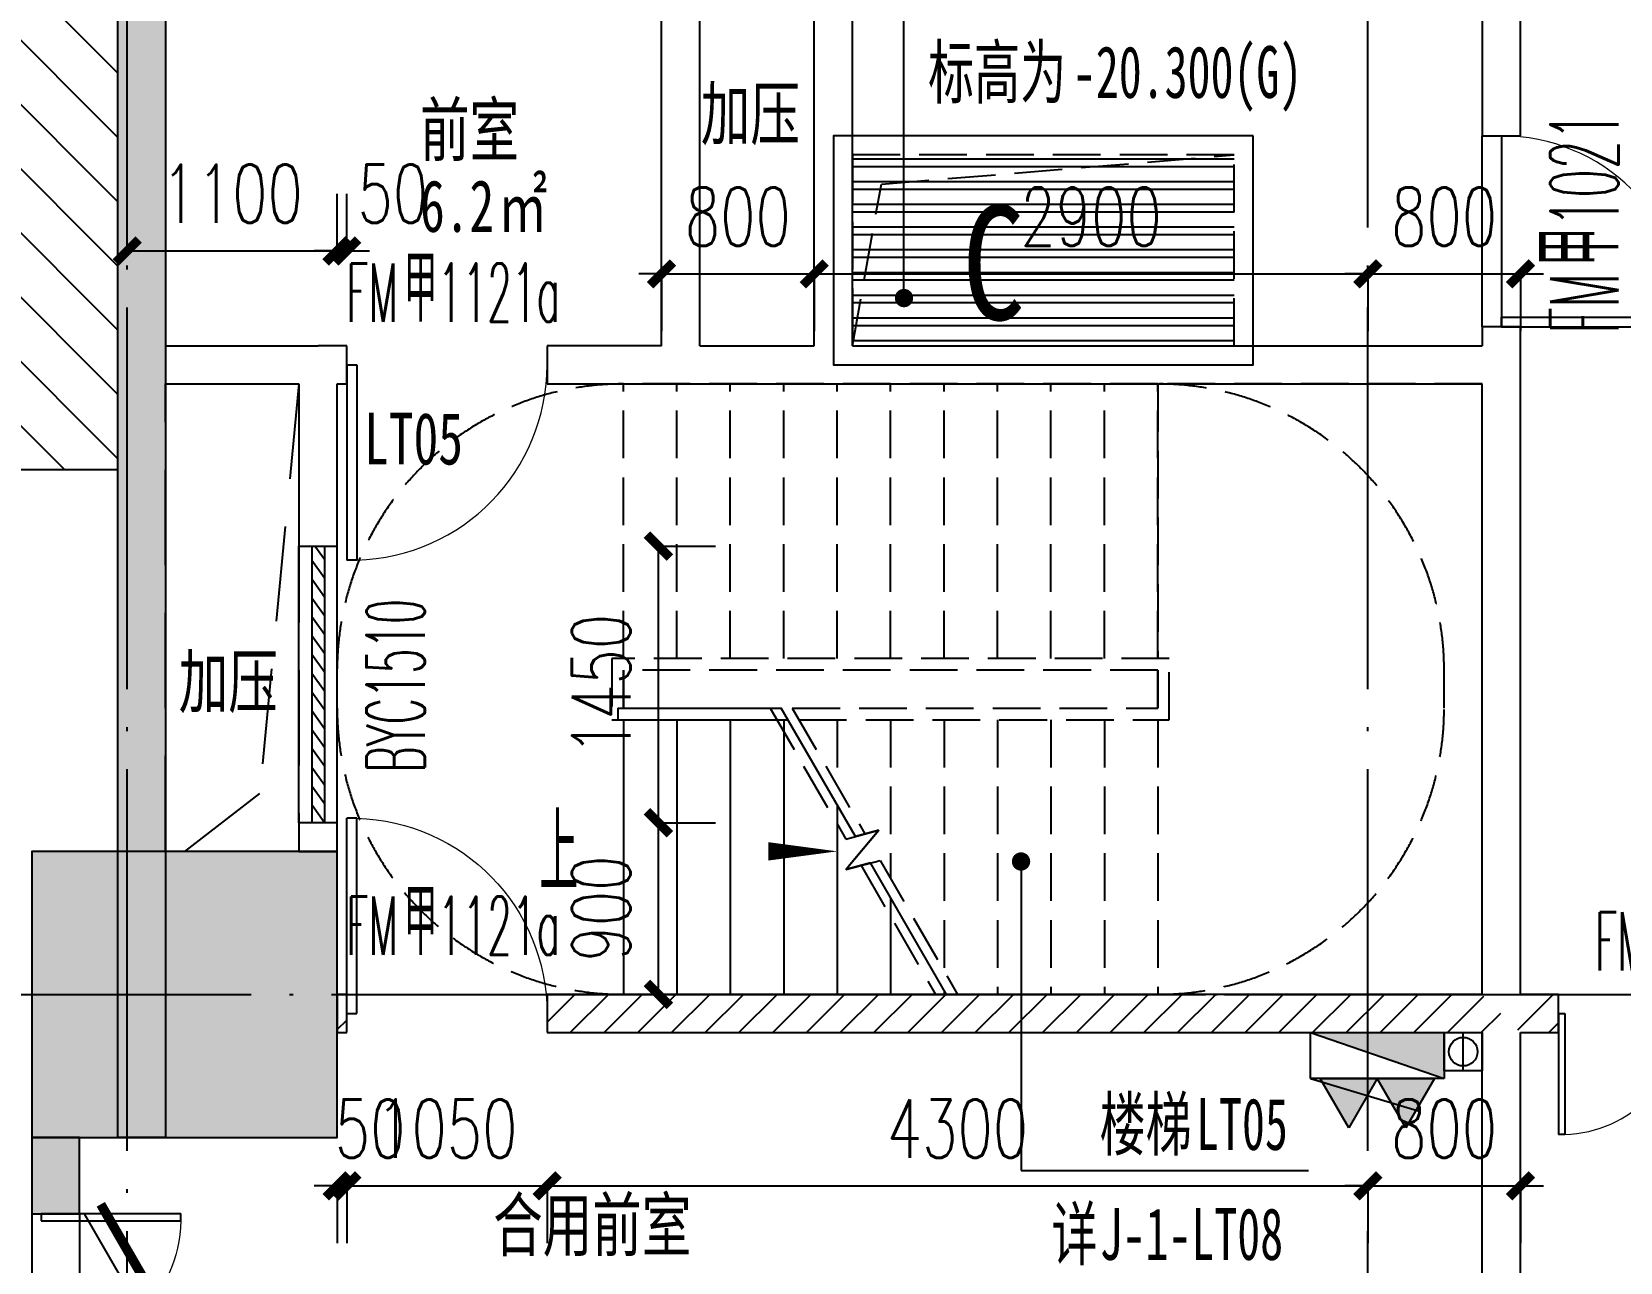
# Model space of a CAD drawing. Header units: millimetres. Extents: x 12325263 to 13848842, y -1463133 to 573208.
# Drawn here: x 12557797 to 12566120, y -1369090 to -1362641 of the extents above; entities that cross this region are included whole.
import ezdxf

# ---------------------------------------------------------------- set-up
doc = ezdxf.new("R2010")
doc.units = ezdxf.units.MM
doc.header["$LTSCALE"] = 1000
for name, pattern in [('ACAD_ISO02W100', [15, 12, -3]), ('DASH', [0.35, 0.25, -0.1]), ('DASHED2', [0.375, 0.25, -0.125]), ('DOTE', [2.42, 2, -0.2, 0.02, -0.2])]:
    doc.linetypes.add(name, pattern=pattern)
for name, color, linetype in [('#s-灭火器', 20, 'Continuous'), ('A-ANNO-DIMS', 83, 'Continuous'), ('A-ANNO-IDEN', 2, 'Continuous'), ('A-ANNO-TEXT', 7, 'Continuous'), ('A-AXIS', 16, 'DOTE'), ('A-COLS', 6, 'Continuous'), ('A-WALL', 5, 'Continuous'), ('A-WALL-PATT', 8, 'Continuous'), ('A_WALL(防火墙)', 151, 'Continuous'), ('AXIS', 3, 'Continuous'), ('DIM_SYMB', 3, 'Continuous'), ('DOOR_FIRE', 1, 'Continuous'), ('DOOR_FIRE_TEXT', 7, 'Continuous'), ('EQUIP_消火栓', 7, 'Continuous'), ('J-集水井', 40, 'Continuous'), ('PUB_DIM', 83, 'Continuous'), ('PUB_HATCH', 8, 'Continuous'), ('PUB_TEXT', 7, 'Continuous'), ('STAIR', 2, 'Continuous'), ('VPIPE-消防中', 3, 'Continuous'), ('WINDOW', 4, 'Continuous'), ('WINDOW_TEXT', 7, 'Continuous'), ('人防墙', 6, 'Continuous'), ('人防平时标注', 42, 'Continuous'), ('人防门', 60, 'Continuous'), ('投影线', 6, 'ACAD_ISO02W100'), ('水条件', 1, 'Continuous')]:
    doc.layers.add(name, color=color, linetype=linetype)
doc.styles.add('-黑体', font='simhei.ttf')
doc.styles.add('_TCH_DIM', font='SIMPLEX.shx', dxfattribs={"width": 0.7, "bigfont": 'GBCBIG.shx'})
doc.styles.add('_TCH_DIM_T3', font='SIMPLEX.shx', dxfattribs={"width": 0.705882, "bigfont": 'GBCBIG.shx'})
doc.styles.add('_TCH_WINDOW', font='SIMPLEX', dxfattribs={"width": 0.7, "height": 3.5, "bigfont": 'GBCBIG'})
doc.styles.add('TITXV', font='', dxfattribs={"width": 0.7})
doc.styles.add('宋体', font='', dxfattribs={"width": 0.65})
doc.styles.get('TITXV').set_extended_font_data('SimSun')
doc.styles.get('宋体').set_extended_font_data('SimSun')
doc.dimstyles.new('_TCH_ARCH&&120', dxfattribs={"dimtxt": 306, "dimasz": 120, "dimexe": 300, "dimexo": 360, "dimgap": 147, "dimtad": 1, "dimdec": 0, "dimzin": 0, "dimdsep": 46, "dimtxsty": '_TCH_DIM_T3', "dimblk": 'ARCHTICK', "dimcen": 0.09, "dimclrt": 7, "dimazin": 2, "dimtfac": 1, "dimtdec": 0, "dimtix": 1, "dimtmove": 2, "dimatfit": 3, "dimfxl": 1, "dimfxlon": 1, "dimtolj": 1, "dimtzin": 0, "dimarcsym": 0})
pattern_1 = [(45, (0, 89.76), (-88.388383, 88.388383), [])]

# ---------------------------------------------------------------- blocks, each defined once
blk = doc.blocks.new('asdgafgfadagagfdhdagdgf$DorLib2D$00000193')
at = {"color": 0}
blk.add_line((-0.5, 0.1), (0.366, 0.6), dxfattribs=at)
at = {"color": 0, "const_width": 0.0333}
blk.add_lwpolyline([(-0.5333, 0.1577), (0.3327, 0.6577)], dxfattribs=at)
blk = doc.blocks.new('asdgafgf20230228-rf3')
at = {"layer": 'PUB_HATCH'}
for points in [[(15470, -1360), (15270, -1400), (15270, -8100), (15520, -8100), (15520, -1500)], [(14820, -8100), (14820, -8500), (15070, -8500), (15070, -8100)]]:
    blk.add_hatch(color=256, dxfattribs=at).paths.add_polyline_path(points)
at = {"layer": '人防平时标注'}
h = blk.add_hatch(dxfattribs=at)
h.set_pattern_fill('ANSI31', color=8, scale=150, angle=-90)
h.set_pattern_definition([(315, (-2975429.71, 9659587.6), (168.379802, 168.379802), [])])
h.paths.add_polyline_path([(15270, -1500), (15269.9, -4600), (8970, -4599.8), (8970, -1500)])
at = {"layer": '人防墙'}
for p, q in [((15270, -1400), (15270, -8100)), ((15520, -1500), (15520, -8100)), ((14820, -8100), (14820, -8500)), ((15070, -8100), (14820, -8100)), ((15070, -8500), (15070, -8100)), ((15520, -8100), (15270, -8100)), ((14820, -8500), (15070, -8500))]:
    blk.add_line(p, q, dxfattribs=at)
at = {"layer": '人防平时标注'}
blk.add_lwpolyline([(15270, -1500), (15269.9, -4600), (8970, -4599.8), (8970, -1500)], close=True, dxfattribs=at)
at = {"layer": '人防门'}
for p, q in [((14820, -8500, 0), (14820, -10000, 0)), ((15070, -8500, 0), (15070, -10000, 0))]:
    blk.add_line(p, q, dxfattribs=at)
at = {"layer": '人防门', "xscale": 1500, "yscale": 1500, "zscale": 250, "rotation": 269.9997584261104}
blk.add_blockref('asdgafgfadagagfdhdagdgf$DorLib2D$00000193', (14945, -9250), dxfattribs=at)
blk = doc.blocks.new('_FZH')
blk.add_lwpolyline([(-0.5, -0.5), (0.5, -0.5), (0.5, 0.5), (-0.5, 0.5)], close=True)
at = {"layer": 'PUB_HATCH'}
blk.add_solid([(-0.5, -0.5), (0.5, -0.5), (-0.5, 0.5), (0.5, 0.5)], dxfattribs=at)
blk = doc.blocks.new('asdgadfg')
at = {"layer": 'A-COLS', "xscale": 1600, "yscale": 1500, "zscale": 1500}
blk.add_blockref('_FZH', (-45700, 18200), dxfattribs=at)
blk = doc.blocks.new('asdfadfgsdhfghdgj')
at = {"layer": 'J-集水井', "linetype": 'DASH'}
h = blk.add_hatch(dxfattribs=at)
h.set_pattern_fill('ANSI32', color=98, scale=25, angle=495, style=0)
h.set_pattern_definition([(180, (200, -200), (-2e-09, -119.0625), []), (180, (160.32, -160.31), (-2e-09, -119.0625), [])])
h.paths.add_polyline_path([(0, 0), (2000, 0), (2000, 1000), (0, 1000)])
at = {"layer": 'J-集水井', "color": 251, "linetype": 'Continuous'}
blk.add_lwpolyline([(2100, 1100), (-100, 1100), (-100, -100), (2100, -100)], close=True, dxfattribs=at)
at = {"layer": 'J-集水井', "linetype": 'DASH'}
blk.add_lwpolyline([(2000, 1000), (0, 1000), (0, 0), (2000, 0)], close=True, dxfattribs=at)
blk.add_lwpolyline([(0, 0), (151.4, 847.2), (2000, 1000)], dxfattribs=at)
at = {"layer": 'J-集水井', "color": 7, "style": '-黑体', "width": 0.8}
blk.add_text('C', height=600, rotation=0, dxfattribs=at).set_placement((575.4, 136.1))
blk = doc.blocks.new('管位')
at = {"layer": '水条件'}
blk.add_line((12573126, 675360.4), (12573126, 675160.4), dxfattribs=at)
blk.add_lwpolyline([(12573026, 675360.4), (12573226, 675360.4), (12573226, 675160.4), (12573026, 675160.4)], close=True, dxfattribs=at)
blk = doc.blocks.new('灭火器')
at = {"layer": '#s-灭火器', "ltscale": 1000}
for points in [[(292444.1, 59706.6), (292144.1, 59706.6), (292294.1, 59446.8)], [(292744.1, 59706.6), (292444.1, 59706.6), (292594.1, 59446.8)]]:
    blk.add_hatch(color=256, dxfattribs=at).paths.add_polyline_path(points)
for points in [[(292294.1, 59446.8), (292444.1, 59706.6), (292144.1, 59706.6)], [(292594.1, 59446.8), (292744.1, 59706.6), (292444.1, 59706.6)]]:
    blk.add_lwpolyline(points, close=True, dxfattribs=at)
blk = doc.blocks.new('$TWTSYS$00000508')
for p, q in [((-0.5, 0.5), (0.324, 1.224)), ((-0.5, 0.5), (-0.5, -0.5)), ((-0.5, -0.5), (0.5, 0.5)), ((0.5, 0.5), (-0.5, 0.5)), ((0.5, -0.5), (0.5, 0.5)), ((-0.5, -0.5), (0.5, -0.5))]:
    blk.add_line(p, q)
blk.add_solid([(0.5, -0.5), (0.5, 0.5), (-0.5, -0.5)])
blk = doc.blocks.new('消火栓')
at = {"layer": '#s-灭火器', "rotation": 180.0000000000001}
blk.add_blockref('灭火器', (12864422.1, 734931.8), dxfattribs=at)
at = {"layer": 'EQUIP_消火栓', "xscale": 700, "yscale": 240, "zscale": 700}
blk.add_blockref('$TWTSYS$00000508', (12571977.9, 675105.2), dxfattribs=at)
blk = doc.blocks.new('asdfsadfasdfsa')
at = {"layer": 'VPIPE-消防中'}
blk.add_circle((7100, -12550), 75, dxfattribs=at)
at = {"xscale": -1, "rotation": 180}
blk.add_blockref('消火栓', (-12565328, 662535.2), dxfattribs=at)
at = {"layer": '水条件', "rotation": 180.0000000000001}
blk.add_blockref('管位', (12580225.9, 662710.4), dxfattribs=at)
blk = doc.blocks.new('qlzw')
at = {"layer": 'A-AXIS'}
for p, q in [((12424866.8, 979489.8), (12424866.8, 1082089.8)), ((12431366.8, 979489.8), (12431366.8, 1082089.8)), ((12411416.8, 1014189.8), (12486866.8, 1014189.8))]:
    blk.add_line(p, q, dxfattribs=at)
blk = doc.blocks.new('_ArchTick')
at = {"color": 0, "linetype": 'ByBlock', "const_width": 0.4}
blk.add_lwpolyline([(-0.5, -0.5), (0.5, 0.5)], dxfattribs=at)
blk = doc.blocks.new('*D3314')
at = {"layer": 'A-ANNO-DIMS', "color": 0, "lineweight": -2, "transparency": 16777216}
for p, q in [((12558296.8, -1363791), (12558296.8, -1363490)), ((12559396.8, -1363791), (12559396.8, -1363490)), ((12558296.8, -1363790), (12559396.8, -1363790))]:
    blk.add_line(p, q, dxfattribs=at)
at = {"layer": 'Defpoints', "color": 0, "transparency": 16777216}
for p in [(12559396.8, -1363790), (12558296.8, -1364486.8), (12559396.8, -1364486.8)]:
    blk.add_point(p, dxfattribs=at)
at = {"layer": 'A-ANNO-DIMS', "color": 0, "lineweight": -2, "transparency": 16777216, "xscale": 120, "yscale": 120, "zscale": 120, "rotation": 180}
blk.add_blockref('_ArchTick', (12558296.8, -1363790), dxfattribs=at)
at = {"layer": 'A-ANNO-DIMS', "color": 0, "lineweight": -2, "transparency": 16777216, "xscale": 120, "yscale": 120, "zscale": 120}
blk.add_blockref('_ArchTick', (12559396.8, -1363790), dxfattribs=at)
at = {"layer": 'A-ANNO-DIMS', "color": 7, "transparency": 16777216, "insert": (12558846.8, -1363490), "char_height": 306, "attachment_point": 5, "style": '_TCH_DIM_T3'}
blk.add_mtext('\\A1;1100', dxfattribs=at)
blk = doc.blocks.new('*D3315')
at = {"layer": 'A-ANNO-DIMS', "color": 0, "lineweight": -2, "transparency": 16777216}
for p, q in [((12559396.8, -1363791), (12559396.8, -1363490)), ((12559446.8, -1363791), (12559446.8, -1363490)), ((12559396.8, -1363790), (12559276.8, -1363790)), ((12559396.8, -1363790), (12559446.8, -1363790)), ((12559446.8, -1363790), (12559566.8, -1363790))]:
    blk.add_line(p, q, dxfattribs=at)
at = {"layer": 'Defpoints', "color": 0, "transparency": 16777216}
for p in [(12559446.8, -1363790), (12559396.8, -1364486.8), (12559446.8, -1364486.8)]:
    blk.add_point(p, dxfattribs=at)
at = {"layer": 'A-ANNO-DIMS', "color": 0, "lineweight": -2, "transparency": 16777216, "xscale": 120, "yscale": 120, "zscale": 120}
blk.add_blockref('_ArchTick', (12559396.8, -1363790), dxfattribs=at)
at = {"layer": 'A-ANNO-DIMS', "color": 0, "lineweight": -2, "transparency": 16777216, "xscale": 120, "yscale": 120, "zscale": 120, "rotation": 180}
blk.add_blockref('_ArchTick', (12559446.8, -1363790), dxfattribs=at)
at = {"layer": 'A-ANNO-DIMS', "color": 7, "transparency": 16777216, "insert": (12559689.2, -1363490), "char_height": 306, "attachment_point": 5, "style": '_TCH_DIM_T3'}
blk.add_mtext('\\A1;50', dxfattribs=at)
blk = doc.blocks.new('*D3323')
at = {"layer": 'A-ANNO-DIMS', "color": 0, "lineweight": -2, "transparency": 16777216}
for p, q in [((12561079, -1365336.8), (12561380, -1365336.8)), ((12561080, -1366786.8), (12561080, -1365336.8)), ((12561079, -1366786.8), (12561380, -1366786.8))]:
    blk.add_line(p, q, dxfattribs=at)
at = {"layer": 'Defpoints', "color": 0, "transparency": 16777216}
for p in [(12559396.8, -1365336.8), (12561080, -1365336.8), (12559396.8, -1366786.8)]:
    blk.add_point(p, dxfattribs=at)
at = {"layer": 'A-ANNO-DIMS', "color": 0, "lineweight": -2, "transparency": 16777216, "xscale": 120, "yscale": 120, "zscale": 120}
for p, rotation in [((12561080, -1365336.8), 90), ((12561080, -1366786.8), 270)]:
    blk.add_blockref('_ArchTick', p, dxfattribs=dict(at, rotation=rotation))
at = {"layer": 'A-ANNO-DIMS', "color": 7, "transparency": 16777216, "insert": (12560780, -1366061.8), "char_height": 306, "attachment_point": 5, "rotation": 90, "style": '_TCH_DIM_T3'}
blk.add_mtext('\\A1;1450', dxfattribs=at)
blk = doc.blocks.new('*D3324')
at = {"layer": 'A-ANNO-DIMS', "color": 0, "lineweight": -2, "transparency": 16777216}
for p, q in [((12561079, -1366786.8), (12561380, -1366786.8)), ((12561080, -1367686.8), (12561080, -1366786.8)), ((12561079, -1367686.8), (12561380, -1367686.8))]:
    blk.add_line(p, q, dxfattribs=at)
at = {"layer": 'Defpoints', "color": 0, "transparency": 16777216}
for p in [(12559396.8, -1366786.8), (12561080, -1366786.8), (12559396.8, -1367686.8)]:
    blk.add_point(p, dxfattribs=at)
at = {"layer": 'A-ANNO-DIMS', "color": 0, "lineweight": -2, "transparency": 16777216, "xscale": 120, "yscale": 120, "zscale": 120}
for p, rotation in [((12561080, -1366786.8), 90), ((12561080, -1367686.8), 270)]:
    blk.add_blockref('_ArchTick', p, dxfattribs=dict(at, rotation=rotation))
at = {"layer": 'A-ANNO-DIMS', "color": 7, "transparency": 16777216, "insert": (12560780, -1367236.8), "char_height": 306, "attachment_point": 5, "rotation": 90, "style": '_TCH_DIM_T3'}
blk.add_mtext('\\A1;900', dxfattribs=at)
blk = doc.blocks.new('*D3509')
at = {"layer": 'Defpoints', "color": 0, "transparency": 16777216}
for p in [(12561096.8, -1363236.8), (12561896.8, -1363236.8), (12561896.8, -1363910)]:
    blk.add_point(p, dxfattribs=at)
at = {"layer": 'PUB_DIM', "color": 0, "lineweight": -2, "transparency": 16777216}
for p, q in [((12561096.8, -1363910), (12560976.8, -1363910)), ((12561096.8, -1363909), (12561096.8, -1364210)), ((12561096.8, -1363910), (12561896.8, -1363910)), ((12561896.8, -1363909), (12561896.8, -1364210)), ((12561896.8, -1363910), (12562016.8, -1363910))]:
    blk.add_line(p, q, dxfattribs=at)
at = {"layer": 'PUB_DIM', "color": 0, "lineweight": -2, "transparency": 16777216, "xscale": 120, "yscale": 120, "zscale": 120}
blk.add_blockref('_ArchTick', (12561096.8, -1363910), dxfattribs=at)
at = {"layer": 'PUB_DIM', "color": 0, "lineweight": -2, "transparency": 16777216, "xscale": 120, "yscale": 120, "zscale": 120, "rotation": 180}
blk.add_blockref('_ArchTick', (12561896.8, -1363910), dxfattribs=at)
at = {"layer": 'PUB_DIM', "color": 7, "transparency": 16777216, "insert": (12561496.8, -1363610), "char_height": 306, "attachment_point": 5, "style": '_TCH_DIM_T3'}
blk.add_mtext('\\A1;800', dxfattribs=at)
blk = doc.blocks.new('*D3510')
at = {"layer": 'Defpoints', "color": 0, "transparency": 16777216}
for p in [(12561896.8, -1363236.8), (12564796.8, -1363236.8), (12564796.8, -1363910)]:
    blk.add_point(p, dxfattribs=at)
at = {"layer": 'PUB_DIM', "color": 0, "lineweight": -2, "transparency": 16777216}
for p, q in [((12561896.8, -1363909), (12561896.8, -1364210)), ((12561896.8, -1363910), (12564796.8, -1363910)), ((12564796.8, -1363909), (12564796.8, -1364210))]:
    blk.add_line(p, q, dxfattribs=at)
at = {"layer": 'PUB_DIM', "color": 0, "lineweight": -2, "transparency": 16777216, "xscale": 120, "yscale": 120, "zscale": 120, "rotation": 180}
blk.add_blockref('_ArchTick', (12561896.8, -1363910), dxfattribs=at)
at = {"layer": 'PUB_DIM', "color": 0, "lineweight": -2, "transparency": 16777216, "xscale": 120, "yscale": 120, "zscale": 120}
blk.add_blockref('_ArchTick', (12564796.8, -1363910), dxfattribs=at)
at = {"layer": 'PUB_DIM', "color": 7, "transparency": 16777216, "insert": (12563346.8, -1363610), "char_height": 306, "attachment_point": 5, "style": '_TCH_DIM_T3'}
blk.add_mtext('\\A1;2900', dxfattribs=at)
blk = doc.blocks.new('*D3511')
at = {"layer": 'Defpoints', "color": 0, "transparency": 16777216}
for p in [(12564796.8, -1363236.8), (12565596.8, -1363236.8), (12565596.8, -1363910)]:
    blk.add_point(p, dxfattribs=at)
at = {"layer": 'PUB_DIM', "color": 0, "lineweight": -2, "transparency": 16777216}
for p, q in [((12564796.8, -1363910), (12564676.8, -1363910)), ((12564796.8, -1363909), (12564796.8, -1364210)), ((12564796.8, -1363910), (12565596.8, -1363910)), ((12565596.8, -1363909), (12565596.8, -1364210)), ((12565596.8, -1363910), (12565716.8, -1363910))]:
    blk.add_line(p, q, dxfattribs=at)
at = {"layer": 'PUB_DIM', "color": 0, "lineweight": -2, "transparency": 16777216, "xscale": 120, "yscale": 120, "zscale": 120}
blk.add_blockref('_ArchTick', (12564796.8, -1363910), dxfattribs=at)
at = {"layer": 'PUB_DIM', "color": 0, "lineweight": -2, "transparency": 16777216, "xscale": 120, "yscale": 120, "zscale": 120, "rotation": 180}
blk.add_blockref('_ArchTick', (12565596.8, -1363910), dxfattribs=at)
at = {"layer": 'PUB_DIM', "color": 7, "transparency": 16777216, "insert": (12565196.8, -1363610), "char_height": 306, "attachment_point": 5, "style": '_TCH_DIM_T3'}
blk.add_mtext('\\A1;800', dxfattribs=at)
blk = doc.blocks.new('*D3537')
at = {"layer": 'Defpoints', "color": 0, "transparency": 16777216}
for p in [(12564796.8, -1367886.8), (12565596.8, -1367886.8), (12565596.8, -1368690)]:
    blk.add_point(p, dxfattribs=at)
at = {"layer": 'PUB_DIM', "color": 0, "lineweight": -2, "transparency": 16777216}
for p, q in [((12564796.8, -1368690), (12564676.8, -1368690)), ((12564796.8, -1368689), (12564796.8, -1368990)), ((12564796.8, -1368690), (12565596.8, -1368690)), ((12565596.8, -1368689), (12565596.8, -1368990)), ((12565596.8, -1368690), (12565716.8, -1368690))]:
    blk.add_line(p, q, dxfattribs=at)
at = {"layer": 'PUB_DIM', "color": 0, "lineweight": -2, "transparency": 16777216, "xscale": 120, "yscale": 120, "zscale": 120}
blk.add_blockref('_ArchTick', (12564796.8, -1368690), dxfattribs=at)
at = {"layer": 'PUB_DIM', "color": 0, "lineweight": -2, "transparency": 16777216, "xscale": 120, "yscale": 120, "zscale": 120, "rotation": 180}
blk.add_blockref('_ArchTick', (12565596.8, -1368690), dxfattribs=at)
at = {"layer": 'PUB_DIM', "color": 7, "transparency": 16777216, "insert": (12565196.8, -1368390), "char_height": 306, "attachment_point": 5, "style": '_TCH_DIM_T3'}
blk.add_mtext('\\A1;800', dxfattribs=at)
blk = doc.blocks.new('*D3538')
at = {"layer": 'Defpoints', "color": 0, "transparency": 16777216}
for p in [(12560496.8, -1367886.8), (12564796.8, -1367886.8), (12564796.8, -1368690)]:
    blk.add_point(p, dxfattribs=at)
at = {"layer": 'PUB_DIM', "color": 0, "lineweight": -2, "transparency": 16777216}
for p, q in [((12560496.8, -1368689), (12560496.8, -1368990)), ((12560496.8, -1368690), (12564796.8, -1368690)), ((12564796.8, -1368689), (12564796.8, -1368990))]:
    blk.add_line(p, q, dxfattribs=at)
at = {"layer": 'PUB_DIM', "color": 0, "lineweight": -2, "transparency": 16777216, "xscale": 120, "yscale": 120, "zscale": 120, "rotation": 180}
blk.add_blockref('_ArchTick', (12560496.8, -1368690), dxfattribs=at)
at = {"layer": 'PUB_DIM', "color": 0, "lineweight": -2, "transparency": 16777216, "xscale": 120, "yscale": 120, "zscale": 120}
blk.add_blockref('_ArchTick', (12564796.8, -1368690), dxfattribs=at)
at = {"layer": 'PUB_DIM', "color": 7, "transparency": 16777216, "insert": (12562646.8, -1368390), "char_height": 306, "attachment_point": 5, "style": '_TCH_DIM_T3'}
blk.add_mtext('\\A1;4300', dxfattribs=at)
blk = doc.blocks.new('*D3539')
at = {"layer": 'Defpoints', "color": 0, "transparency": 16777216}
for p in [(12559446.8, -1367886.8), (12560496.8, -1367886.8), (12560496.8, -1368690)]:
    blk.add_point(p, dxfattribs=at)
at = {"layer": 'PUB_DIM', "color": 0, "lineweight": -2, "transparency": 16777216}
for p, q in [((12559446.8, -1368689), (12559446.8, -1368990)), ((12559446.8, -1368690), (12560496.8, -1368690)), ((12560496.8, -1368689), (12560496.8, -1368990))]:
    blk.add_line(p, q, dxfattribs=at)
at = {"layer": 'PUB_DIM', "color": 0, "lineweight": -2, "transparency": 16777216, "xscale": 120, "yscale": 120, "zscale": 120, "rotation": 180}
blk.add_blockref('_ArchTick', (12559446.8, -1368690), dxfattribs=at)
at = {"layer": 'PUB_DIM', "color": 0, "lineweight": -2, "transparency": 16777216, "xscale": 120, "yscale": 120, "zscale": 120}
blk.add_blockref('_ArchTick', (12560496.8, -1368690), dxfattribs=at)
at = {"layer": 'PUB_DIM', "color": 7, "transparency": 16777216, "insert": (12559971.8, -1368390), "char_height": 306, "attachment_point": 5, "style": '_TCH_DIM_T3'}
blk.add_mtext('\\A1;1050', dxfattribs=at)
blk = doc.blocks.new('*D3540')
at = {"layer": 'Defpoints', "color": 0, "transparency": 16777216}
for p in [(12559396.9, -1367886.8), (12559446.8, -1367886.8), (12559446.8, -1368690)]:
    blk.add_point(p, dxfattribs=at)
at = {"layer": 'PUB_DIM', "color": 0, "lineweight": -2, "transparency": 16777216}
for p, q in [((12559396.9, -1368690), (12559276.9, -1368690)), ((12559396.9, -1368689), (12559396.9, -1368990)), ((12559396.9, -1368690), (12559446.8, -1368690)), ((12559446.8, -1368689), (12559446.8, -1368990)), ((12559446.8, -1368690), (12559566.8, -1368690))]:
    blk.add_line(p, q, dxfattribs=at)
at = {"layer": 'PUB_DIM', "color": 0, "lineweight": -2, "transparency": 16777216, "xscale": 120, "yscale": 120, "zscale": 120}
blk.add_blockref('_ArchTick', (12559396.9, -1368690), dxfattribs=at)
at = {"layer": 'PUB_DIM', "color": 0, "lineweight": -2, "transparency": 16777216, "xscale": 120, "yscale": 120, "zscale": 120, "rotation": 180}
blk.add_blockref('_ArchTick', (12559446.8, -1368690), dxfattribs=at)
at = {"layer": 'PUB_DIM', "color": 7, "transparency": 16777216, "insert": (12559570, -1368390), "char_height": 306, "attachment_point": 5, "style": '_TCH_DIM_T3'}
blk.add_mtext('\\A1;50', dxfattribs=at)
blk = doc.blocks.new('$DorLib2D$00000002')
for p, q in [((-0.5, 0), (-0.5, 0.4875)), ((-0.475, 0.4875), (-0.5, 0.4875)), ((-0.475, 0), (-0.475, 0.4875)), ((0.475, 0), (0.475, 0.4875)), ((0.475, 0.4875), (0.5, 0.4875)), ((0.5, 0), (0.5, 0.4875)), ((-0.5, 0), (-0.475, 0)), ((0.5, 0), (0.475, 0))]:
    blk.add_line(p, q)
at = {"lineweight": 13}
for centre, start, end in [((-0.4875, 0), 0, 88.5307), ((0.4875, 0), 91.4693, 180)]:
    blk.add_arc(centre, 0.4875, start, end, dxfattribs=at)
blk = doc.blocks.new('$DorLib2D$00000001')
for p, q in [((0.45, 0.975), (0.5, 0.975)), ((0.45, 0), (0.45, 0.975)), ((0.5, 0), (0.5, 0.975)), ((0.5, 0), (0.45, 0))]:
    blk.add_line(p, q)
at = {"lineweight": 13}
blk.add_arc((0.475, 0), 0.975, 91.46928, 180, dxfattribs=at)
blk = doc.blocks.new('$WINLIB2D$00000039')
at = {"color": 0}
for points in [[(-0.5, 0.5), (-0.5, -0.5)], [(0.5, 0.5), (-0.5, 0.5)], [(0.5, -0.5), (0.5, 0.5)], [(-0.5, 0.1667), (0.5, 0.1667)], [(-0.3839, -0.1667), (-0.448, 0.1667)], [(-0.3159, -0.1667), (-0.38, 0.1667)], [(-0.2479, -0.1667), (-0.312, 0.1667)], [(-0.1799, -0.1667), (-0.244, 0.1667)], [(-0.1119, -0.1667), (-0.176, 0.1667)], [(-0.0439, -0.1667), (-0.108, 0.1667)], [(0.0241, -0.1667), (-0.04, 0.1667)], [(0.0921, -0.1667), (0.028, 0.1667)], [(0.16, -0.1667), (0.0959, 0.1667)], [(0.228, -0.1667), (0.1639, 0.1667)], [(0.296, -0.1667), (0.2319, 0.1667)], [(0.364, -0.1667), (0.2999, 0.1667)], [(0.432, -0.1667), (0.3679, 0.1667)], [(0.5, -0.1667), (0.4359, 0.1667)], [(-0.4519, -0.1667), (-0.5, 0.0836)], [(-0.5, -0.1667), (0.5, -0.1667)], [(0.5, -0.5), (-0.5, -0.5)]]:
    blk.add_lwpolyline(points, dxfattribs=at)

msp = doc.modelspace()

# ---------------------------------------------------------------- hatches: boundary and pattern name
at = {"layer": 'A-WALL-PATT'}
h = msp.add_hatch(dxfattribs=at)
h.set_pattern_fill('ANSI37', color=252, scale=400)
h.set_pattern_definition([(45, (0, 0), (-449.012806, 449.012806), []), (135, (0, 0), (-449.012806, -449.012806), [])])
h.paths.add_polyline_path([(12504241.6, -1283958), (12637591.6, -1283958), (12637591.6, -1405608), (12504241.6, -1405608)])
h.paths.add_polyline_path([(12536667.4, -1284257.5), (12508912.2, -1303721.7), (12510476.6, -1305952.6), (12510476.6, -1360683.5), (12523697, -1360697.5), (12523657.2, -1398386.8), (12613949.5, -1398386.7), (12628138.6, -1317575.9), (12611264, -1314613), (12574996.8, -1314613), (12574997.8, -1307236.8), (12568296.8, -1307236.8), (12568296.8, -1310085.9), (12554779.2, -1310084.1)], flags=16)
h = msp.add_hatch(dxfattribs=at)
h.set_pattern_fill('普通砖', color=256, scale=50, style=0)
h.set_pattern_definition(pattern_1)
h.paths.add_polyline_path([(12559396.8, -1367886.8), (12559446.8, -1367886.8), (12559446.8, -1367686.8), (12559396.8, -1367686.8)])
h = msp.add_hatch(dxfattribs=at)
h.set_pattern_fill('普通砖', color=256, scale=50, style=0)
h.set_pattern_definition(pattern_1)
h.paths.add_polyline_path([(12565396.8, -1367686.8), (12560496.8, -1367686.8), (12560496.8, -1367886.8), (12565396.8, -1367886.8), (12565496.8, -1367786.8)])
h = msp.add_hatch(dxfattribs=at)
h.set_pattern_fill('普通砖', color=256, scale=50, style=0)
h.set_pattern_definition(pattern_1)
h.paths.add_polyline_path([(12565596.8, -1367886.8), (12565796.8, -1367886.8), (12565796.8, -1367686.8), (12565596.8, -1367686.8), (12565496.8, -1367786.8)])

# ---------------------------------------------------------------- linework, layer by layer
at = {"layer": 'A-ANNO-IDEN'}
for p, q in [((12562980, -1366990), (12562980, -1368610)), ((12562980, -1368610), (12564487, -1368610))]:
    msp.add_line(p, q, dxfattribs=at)
at = {"layer": 'A-ANNO-IDEN', "const_width": 48}
msp.add_lwpolyline([(12562980, -1366966, 1), (12562980, -1367014, 1)], format="xyb", close=True, dxfattribs=at)
at = {"layer": 'A-WALL'}
for p, q in [((12561096.8, -1364286.8), (12561096.8, -1361836.8)), ((12561296.8, -1364286.8), (12561296.8, -1361836.8)), ((12561896.8, -1364286.8), (12561896.8, -1361836.8)), ((12562096.8, -1364286.8), (12562096.8, -1361836.8)), ((12565396.8, -1361786.8), (12565396.8, -1363186.8)), ((12565596.8, -1363186.8), (12565596.8, -1361786.8)), ((12565396.8, -1363186.8), (12565596.8, -1363186.8)), ((12565596.8, -1364186.8), (12565396.8, -1364186.8)), ((12565396.8, -1364186.8), (12565396.8, -1364286.8)), ((12565596.8, -1364386.8), (12565596.8, -1364186.8)), ((12558496.8, -1364286.8), (12559296.8, -1364286.8)), ((12558496.8, -1364286.8), (12558496.8, -1364486.8)), ((12559446.8, -1364286.8), (12559296.8, -1364286.8)), ((12559446.8, -1364486.8), (12559446.8, -1364286.8)), ((12561096.8, -1364286.8), (12560496.8, -1364286.8)), ((12560496.8, -1364286.8), (12560496.8, -1364486.8)), ((12561296.8, -1364286.8), (12561896.8, -1364286.8)), ((12562096.8, -1364286.8), (12565396.8, -1364286.8)), ((12565596.8, -1367686.8), (12565596.8, -1364386.8)), ((12558496.8, -1364486.8), (12559196.8, -1364486.8)), ((12559196.8, -1364486.8), (12559196.8, -1365336.8)), ((12559396.8, -1365336.8), (12559396.8, -1364486.8)), ((12559396.8, -1364486.8), (12559446.8, -1364486.8)), ((12560496.8, -1364486.8), (12561196.8, -1364486.8)), ((12561196.8, -1364486.8), (12561996.8, -1364486.8)), ((12561996.8, -1364486.8), (12565396.8, -1364486.8)), ((12565396.8, -1367686.8), (12565396.8, -1364486.8)), ((12559196.8, -1365336.8), (12559396.8, -1365336.8)), ((12559396.8, -1366786.8), (12559196.8, -1366786.8)), ((12559196.8, -1366786.8), (12559196.8, -1366936.8)), ((12559396.8, -1366936.8), (12559396.8, -1366786.8)), ((12559196.8, -1366936.8), (12559396.8, -1366936.8)), ((12565396.8, -1370736.8), (12565396.8, -1367886.8)), ((12565596.8, -1370836.8), (12565596.8, -1367886.8))]:
    msp.add_line(p, q, dxfattribs=at)
at = {"layer": 'A_WALL(防火墙)'}
for p, q in [((12559446.8, -1367686.8), (12559396.8, -1367686.8)), ((12559396.8, -1367686.8), (12559396.8, -1367886.8)), ((12559446.8, -1367886.8), (12559446.8, -1367686.8)), ((12565396.8, -1367686.8), (12560496.8, -1367686.8)), ((12560496.8, -1367686.8), (12560496.8, -1367886.8)), ((12565796.8, -1367686.8), (12565596.8, -1367686.8)), ((12565796.8, -1367886.8), (12565796.8, -1367686.8)), ((12559396.8, -1367886.8), (12559446.8, -1367886.8)), ((12560496.8, -1367886.8), (12565396.8, -1367886.8)), ((12565596.8, -1367886.8), (12565796.8, -1367886.8))]:
    msp.add_line(p, q, dxfattribs=at)
at = {"layer": 'AXIS'}
msp.add_line((12562366.8, -1364036.8), (12562366.8, -1362520), dxfattribs=at)
at = {"layer": 'AXIS', "const_width": 48}
msp.add_lwpolyline([(12562366.8, -1364060.8, 1), (12562366.8, -1364012.8, 1)], format="xyb", close=True, dxfattribs=at)
at = {"layer": 'DIM_SYMB', "elevation": 0}
msp.add_lwpolyline([(12560756.8, -1366936.8, 0, 0, 0), (12562016.8, -1366936.8, 0, 96, 0), (12561656.8, -1366936.8, 0, 0, 0)], format="xyseb", dxfattribs=at)
at = {"layer": 'DOOR_FIRE'}
msp.add_lwpolyline([(12565396.8, -1363186.8), (12565496.8, -1363186.8), (12565496.8, -1364186.8), (12565396.8, -1364186.8)], close=True, dxfattribs=at)
at = {"layer": 'STAIR', "color": 8, "linetype": 'DASH'}
for p, q in [((12563696.8, -1364486.8), (12560896.8, -1364486.8)), ((12560896.8, -1365926.8), (12560896.8, -1364486.8)), ((12561176.8, -1365926.8), (12561176.8, -1364486.8)), ((12561456.8, -1365926.8), (12561456.8, -1364486.8)), ((12561736.8, -1365926.8), (12561736.8, -1364486.8)), ((12562016.8, -1365926.8), (12562016.8, -1364486.8)), ((12562296.8, -1365926.8), (12562296.8, -1364486.8)), ((12562576.8, -1365926.8), (12562576.8, -1364486.8)), ((12562856.8, -1365926.8), (12562856.8, -1364486.8)), ((12563136.8, -1365926.8), (12563136.8, -1364486.8)), ((12563416.8, -1365926.8), (12563416.8, -1364486.8)), ((12563696.8, -1365926.8), (12563696.8, -1364486.8)), ((12565396.8, -1364486.8), (12563696.8, -1364486.8)), ((12563696.8, -1364486.8), (12563696.8, -1365926.8)), ((12565396.8, -1367686.8), (12565396.8, -1364486.8)), ((12560836.8, -1365926.8), (12560836.8, -1366246.8)), ((12563756.8, -1365926.8), (12560836.8, -1365926.8)), ((12563756.8, -1366246.8), (12563756.8, -1365926.8)), ((12563696.8, -1365986.8), (12560896.8, -1365986.8)), ((12560896.8, -1365986.8), (12560896.8, -1366186.8)), ((12563696.8, -1365986.8), (12560896.8, -1365986.8)), ((12560896.8, -1366186.8), (12560896.8, -1365986.8)), ((12563696.8, -1366186.8), (12563696.8, -1365986.8)), ((12563696.8, -1365986.8), (12563696.8, -1366186.8)), ((12560836.8, -1366246.8), (12561700.7, -1366246.8)), ((12560896.8, -1366186.8), (12561666.1, -1366186.8)), ((12560896.8, -1366186.8), (12561666.1, -1366186.8)), ((12560896.8, -1366246.8), (12560896.8, -1367686.8)), ((12561176.8, -1366246.8), (12561176.8, -1367686.8)), ((12561456.8, -1366246.8), (12561456.8, -1367686.8)), ((12561666.1, -1366186.8), (12562061.9, -1366872.4)), ((12561781.5, -1366186.8), (12563696.8, -1366186.8)), ((12561781.5, -1366186.8), (12562161.9, -1366845.6)), ((12561781.5, -1366186.8), (12563696.8, -1366186.8)), ((12561816.2, -1366246.8), (12563756.8, -1366246.8)), ((12562016.8, -1366246.8), (12562016.8, -1366594.3)), ((12562296.8, -1366246.8), (12562296.8, -1367079.3)), ((12562576.8, -1366246.8), (12562576.8, -1367564.2)), ((12562856.8, -1366246.8), (12562856.8, -1367686.8)), ((12563136.8, -1366246.8), (12563136.8, -1367686.8)), ((12563416.8, -1366246.8), (12563416.8, -1367686.8)), ((12563696.8, -1366246.8), (12563696.8, -1367686.8)), ((12563696.8, -1366246.8), (12563696.8, -1367686.8)), ((12561736.8, -1366309.3), (12561736.8, -1367686.8)), ((12562016.8, -1366794.3), (12562016.8, -1367686.8)), ((12562234.2, -1366826.2), (12562061.4, -1367032.2)), ((12562061.9, -1366872.4), (12562234.2, -1366826.2)), ((12562061.4, -1367032.2), (12562241.8, -1366983.9)), ((12562141.8, -1367010.7), (12562532.1, -1367686.8)), ((12562241.8, -1366983.9), (12562647.6, -1367686.8)), ((12562296.8, -1367279.3), (12562296.8, -1367686.8)), ((12560896.8, -1367686.8), (12562532.1, -1367686.8)), ((12562647.6, -1367686.8), (12563696.8, -1367686.8)), ((12563696.8, -1367686.8), (12565396.8, -1367686.8))]:
    msp.add_line(p, q, dxfattribs=at)
at = {"layer": 'STAIR'}
for p, q in [((12560866.8, -1366186.8), (12561723.8, -1366186.8)), ((12560866.8, -1366186.8), (12560866.8, -1366246.8)), ((12560866.8, -1366246.8), (12561758.4, -1366246.8)), ((12560896.8, -1366186.8), (12561723.8, -1366186.8)), ((12560896.8, -1366246.8), (12560896.8, -1367686.8)), ((12561176.8, -1366246.8), (12561176.8, -1367686.8)), ((12561456.8, -1366246.8), (12561456.8, -1367686.8)), ((12562111.9, -1366859), (12561723.8, -1366186.8)), ((12561736.8, -1366246.8), (12561736.8, -1367686.8)), ((12562016.8, -1366694.3), (12562016.8, -1367686.8)), ((12562061.4, -1367032.3), (12562234.2, -1366826.2)), ((12562234.2, -1366826.2), (12562111.9, -1366859)), ((12562191.8, -1366997.3), (12562061.4, -1367032.3)), ((12562589.8, -1367686.8), (12562191.8, -1366997.3)), ((12562296.8, -1367179.3), (12562296.8, -1367686.8)), ((12562576.8, -1367664.3), (12562576.8, -1367686.8)), ((12560896.8, -1367686.8), (12562589.8, -1367686.8))]:
    msp.add_line(p, q, dxfattribs=at)
at = {"layer": 'STAIR', "linetype": 'DASH'}
for points in [[(12560896.8, -1367686.8, -0.414214), (12559396.8, -1366186.8), (12559396.8, -1365986.8, -0.414214), (12560896.8, -1364486.8)], [(12563696.8, -1367686.8, 0.414214), (12565196.8, -1366186.8), (12565196.8, -1365986.8, 0.414214), (12563696.8, -1364486.8)]]:
    msp.add_lwpolyline(points, format="xyb", dxfattribs=at)
at = {"layer": '投影线', "linetype": 'DASHED2', "ltscale": 2}
msp.add_lwpolyline([(12558496.8, -1364486.8), (12559196.8, -1364486.8), (12559196.8, -1366936.8), (12558496.8, -1366936.8)], close=True, dxfattribs=at)
msp.add_lwpolyline([(12559196.8, -1364486.8), (12558990, -1366634.3), (12558596.8, -1366936.8)], dxfattribs=at)

# ---------------------------------------------------------------- block references
for name, p in [('asdgadfg', (12604296.8, -1385886.8)), ('asdfsadfasdfsa', (12558196.8, -1355436.8)), ('asdfadfgsdhfghdgj', (12562096.8, -1364286.8))]:
    msp.add_blockref(name, p)
at = {"layer": 'A_WALL(防火墙)'}
msp.add_blockref('qlzw', (133430, -2381876.5), dxfattribs=at)
at = {"layer": 'DOOR_FIRE'}
for name, p, xscale, yscale, zscale, rotation in [('$DorLib2D$00000001', (12565496.8, -1363686.8), -1000, -1000, 200, 89.99999999976285), ('$DorLib2D$00000001', (12559971.8, -1364386.8), -1050, -1050, 200, 7.02121975311858e-12), ('$DorLib2D$00000001', (12559971.8, -1367786.8), -1050, 1050, 200, 2.186925526538691e-12), ('$DorLib2D$00000002', (12557846.8, -1369585.1), -1500, 1500, 100, 270)]:
    msp.add_blockref(name, p, dxfattribs=dict(at, xscale=xscale, yscale=yscale, zscale=zscale, rotation=rotation))
at = {"layer": 'DOOR_FIRE', "xscale": -1300, "yscale": -1300, "zscale": 200}
msp.add_blockref('$DorLib2D$00000002', (12566446.8, -1367786.8), dxfattribs=at)
at = {"layer": 'WINDOW'}
ref = msp.add_blockref('$WINLIB2D$00000039', (12559296.8, -1366061.8), dxfattribs=dict(at, xscale=1450, yscale=-200, zscale=200, rotation=270))
ref.add_attrib('A', 'BYC1510', (12559855.7, -1366522.6), dxfattribs={"layer": 'WINDOW_TEXT', "height": 306, "rotation": 90, "style": '_TCH_DIM', "width": 0.494118})
at = {"layer": '人防墙'}
msp.add_blockref('asdgafgf20230228-rf3', (12542976.8, -1360336.8), dxfattribs=at)

# ---------------------------------------------------------------- texts
at = {"layer": 'A-ANNO-TEXT'}
for s, style, width, p in [('加压', 'TITXV', 0.7, (12561302.4, -1363206)), ('前室', 'TITXV', 0.7, (12559831.2, -1363290)), ('6.2', 'TITXV', 0.7, (12559831.2, -1363690)), ('㎡', 'TITXV', 0.7, (12560239.5, -1363690)), ('LT05', 'TITXV', 0.7, (12559538.1, -1364909)), ('加压', 'TITXV', 0.7, (12558566.8, -1366182.8)), ('楼梯', '宋体', 0.65, (12563391.7, -1368502)), ('LT05', '宋体', 0.65, (12563897.2, -1368502)), ('合用前室', 'TITXV', 0.7, (12560214.1, -1369030)), ('详', '宋体', 0.65, (12563138.9, -1369078)), ('J-1-LT08', '宋体', 0.65, (12563391.7, -1369078))]:
    msp.add_text(s, height=271.9, dxfattribs=dict(at, style=style, width=width)).set_placement(p)
at = {"layer": 'DOOR_FIRE_TEXT', "style": '_TCH_WINDOW'}
for s, height, width, p in [('1021', 357, 0.494118, (12566110, -1363663.4)), ('甲', 405.1, 0.7, (12566110, -1363869.8)), ('FM', 357, 0.494118, (12566110, -1364222.6))]:
    msp.add_text(s, height=height, rotation=90, dxfattribs=dict(at, width=width)).set_placement(p)
for s, height, width, p in [('甲', 347.2, 0.7, (12559746.6, -1364160.9)), ('FM', 306, 0.494118, (12559444.2, -1364160.9)), ('1121a', 306, 0.494118, (12559923.5, -1364160.9)), ('FM', 306, 0.494118, (12559444.2, -1367480)), ('甲', 347.2, 0.7, (12559746.6, -1367480)), ('1121a', 306, 0.494118, (12559923.5, -1367480)), ('FM', 306, 0.494118, (12565987.5, -1367560.9))]:
    msp.add_text(s, height=height, dxfattribs=dict(at, width=width)).set_placement(p)
at = {"layer": 'PUB_TEXT'}
for s, height, style, width, p in [('标高为', 271.9, '宋体', 0.65, (12562493.1, -1362988)), ('-20.300(G)', 271.9, '宋体', 0.65, (12563251.4, -1362988)), ('上', 405.1, '_TCH_DIM', 0.7, (12560455.7, -1367146.8))]:
    msp.add_text(s, height=height, dxfattribs=dict(at, style=style, width=width)).set_placement(p)

# ---------------------------------------------------------------- dimensions: what is measured, and where the dimension line sits
at = {"layer": 'A-ANNO-DIMS'}
for p1, p2, distance, picture, middle in [((12558296.8, -1364486.8), (12559396.8, -1364486.8), 696.8, '*D3314', (12558846.8, -1363490)), ((12559396.8, -1366786.8), (12559396.8, -1365336.8), -1683.2, '*D3323', (12560780, -1366061.8)), ((12559396.8, -1367686.8), (12559396.8, -1366786.8), -1683.2, '*D3324', (12560780, -1367236.8))]:
    dim = msp.add_aligned_dim(p1=p1, p2=p2, distance=distance, dimstyle='_TCH_ARCH&&120', dxfattribs=at)
    dim.commit()
    dim.dimension.update_dxf_attribs({"geometry": picture, "text_midpoint": middle})
dim = msp.add_linear_dim(base=(12559446.8, -1363790), p1=(12559396.8, -1364486.8), p2=(12559446.8, -1364486.8), angle=0, dimstyle='_TCH_ARCH&&120', dxfattribs=at)
dim.commit()
dim.dimension.update_dxf_attribs({"geometry": '*D3315', "text_midpoint": (12559689.2, -1363490), "dimtype": 129})
at = {"layer": 'PUB_DIM'}
for p1, p2, distance, picture, middle in [((12561096.8, -1363236.8), (12561896.8, -1363236.8), -673.2, '*D3509', (12561496.8, -1363610)), ((12561896.8, -1363236.8), (12564796.8, -1363236.8), -673.2, '*D3510', (12563346.8, -1363610)), ((12564796.8, -1363236.8), (12565596.8, -1363236.8), -673.2, '*D3511', (12565196.8, -1363610)), ((12559446.8, -1367886.8), (12560496.8, -1367886.8), -803.2, '*D3539', (12559971.8, -1368390)), ((12560496.8, -1367886.8), (12564796.8, -1367886.8), -803.2, '*D3538', (12562646.8, -1368390)), ((12564796.8, -1367886.8), (12565596.8, -1367886.8), -803.2, '*D3537', (12565196.8, -1368390))]:
    dim = msp.add_aligned_dim(p1=p1, p2=p2, distance=distance, dimstyle='_TCH_ARCH&&120', dxfattribs=at)
    dim.commit()
    dim.dimension.update_dxf_attribs({"geometry": picture, "text_midpoint": middle})
dim = msp.add_linear_dim(base=(12559446.8, -1368690), p1=(12559396.9, -1367886.8), p2=(12559446.8, -1367886.8), angle=0, dimstyle='_TCH_ARCH&&120', dxfattribs=at)
dim.commit()
dim.dimension.update_dxf_attribs({"geometry": '*D3540', "text_midpoint": (12559570, -1368390), "dimtype": 129})

doc.saveas('drawing.dxf')
